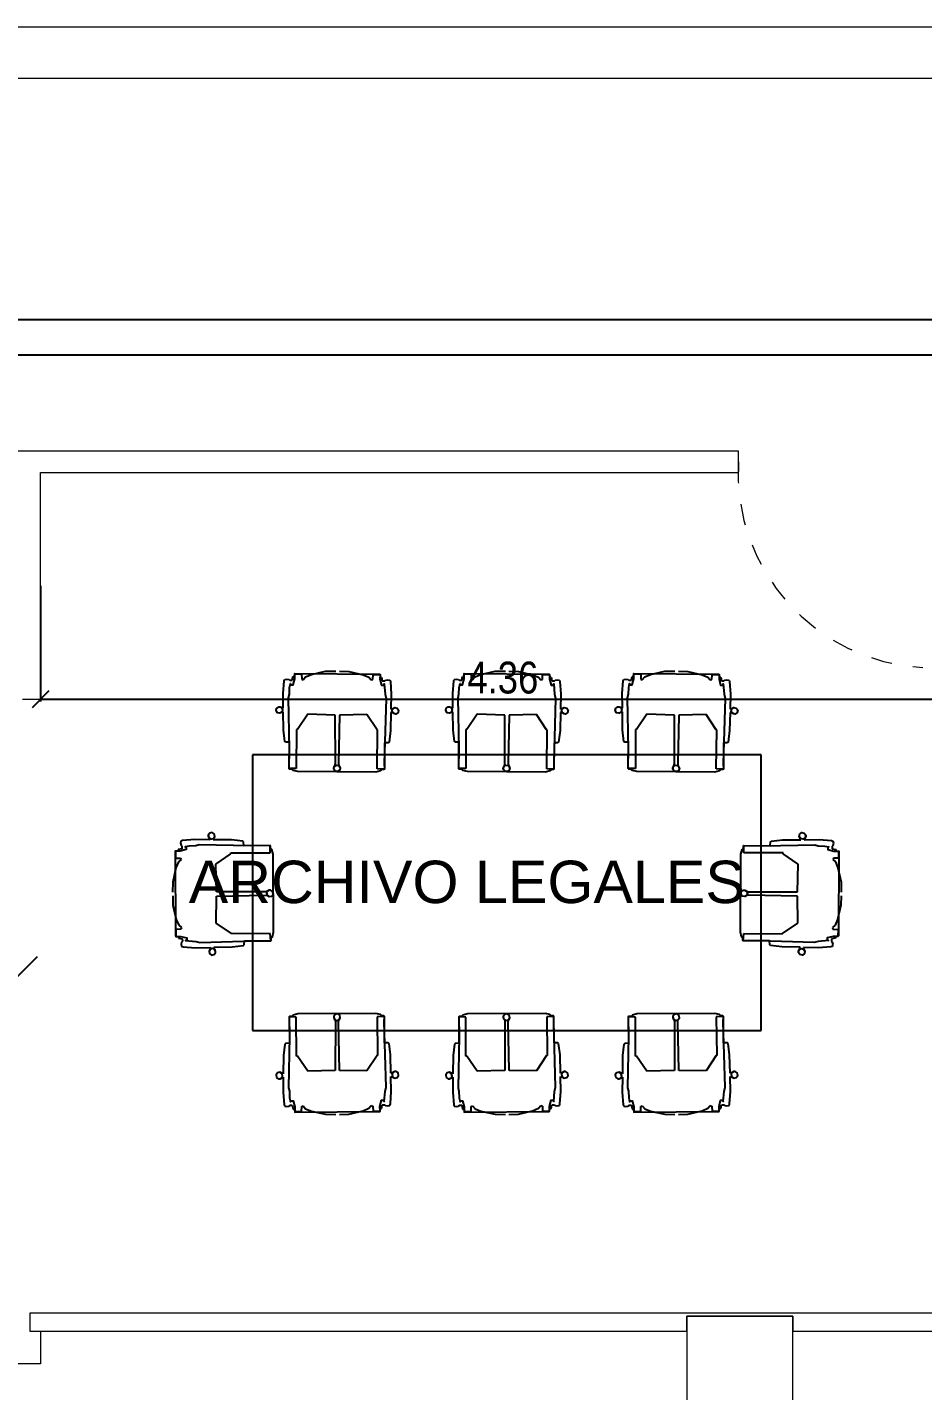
# Model space of a CAD drawing. Header units: millimetres. Extents: x 38 to 139, y 58 to 123.
# Drawn here: x 69.85 to 74.08, y 78.04 to 84.47 of the extents above; entities that cross this region are included whole.
import ezdxf

# ---------------------------------------------------------------- set-up
doc = ezdxf.new("R2010")
doc.units = ezdxf.units.MM
doc.linetypes.add('Dash 1_16_', pattern=[0.003174, 0.001587, -0.001587])
for name, color, linetype, lineweight in [('A-AREALIM', 7, 'Continuous', 9), ('A-DOORSYM', 7, 'Continuous', 9), ('A-WALL', 7, 'Continuous', 9), ('DIMENSION', 1, 'Continuous', 25), ('S-COLSPRM', 7, 'Continuous', 9)]:
    doc.layers.add(name, color=color, linetype=linetype, lineweight=lineweight)
doc.layers.add('estructura', color=7, linetype='Continuous')
doc.layers.add('Sectores', color=3, linetype='Continuous')
doc.styles.add('ARIALNARROW', font='ARIALN.TTF')
doc.styles.add('MtXpl_Arial_Unicode_', font='ARIALUNI.ttf')
doc.dimstyles.new('C', dxfattribs={"dimscale": 1.5, "dimtxt": 0.15, "dimasz": 0.08, "dimexe": 0.01, "dimexo": 0, "dimgap": 0.025, "dimtad": 1, "dimzin": 0, "dimdsep": 46, "dimtxsty": 'ARIALNARROW', "dimblk": 'OBLIQUE', "dimcen": 0, "dimclrd": 256, "dimclre": 256, "dimclrt": 256, "dimadec": 0, "dimazin": 0, "dimtfac": 1.666667, "dimtofl": 0, "dimtmove": 0, "dimatfit": 0, "dimldrblk": 'OBLIQUE', "dimfxl": 0.1, "dimtolj": 1, "dimtzin": 0, "dimarcsym": 0})

# ---------------------------------------------------------------- blocks, each defined once
blk = doc.blocks.new('_Oblique')
at = {"layer": 'estructura', "color": 0, "lineweight": -2}
blk.add_line((-0.5, -0.5), (0.5, 0.5), dxfattribs=at)
blk = doc.blocks.new('*D84')
at = {"layer": 'Defpoints', "color": 0}
for p in [(49.513287, 83.973709), (85.888382, 83.695606), (85.888382, 83.095606)]:
    blk.add_point(p, dxfattribs=at)
at = {"layer": 'DIMENSION', "lineweight": -2}
for p, q in [((49.513287, 83.973709), (49.513287, 83.085606)), ((85.888382, 83.695606), (85.888382, 83.085606)), ((49.513287, 83.095606), (85.888382, 83.095606))]:
    blk.add_line(p, q, dxfattribs=at)
at = {"layer": 'DIMENSION', "lineweight": -2, "xscale": 0.08, "yscale": 0.08, "zscale": 0.08, "rotation": 180}
blk.add_blockref('_Oblique', (49.513287, 83.095606), dxfattribs=at)
at = {"layer": 'DIMENSION', "lineweight": -2, "xscale": 0.08, "yscale": 0.08, "zscale": 0.08}
blk.add_blockref('_Oblique', (85.888382, 83.095606), dxfattribs=at)
at = {"layer": 'DIMENSION', "insert": (67.700834, 83.197182), "char_height": 0.15, "attachment_point": 5, "style": 'ARIALNARROW'}
blk.add_mtext('\\A1;36.38', dxfattribs=at)
blk = doc.blocks.new('*D97')
at = {"layer": 'Defpoints', "color": 0}
for p in [(85.888382, 82.92871), (85.888382, 82.62871), (67.398382, 82.47371)]:
    blk.add_point(p, dxfattribs=at)
at = {"layer": 'DIMENSION', "lineweight": -2}
for p, q in [((67.398382, 82.47371), (67.398382, 82.93871)), ((67.398382, 82.92871), (85.888382, 82.92871)), ((85.888382, 82.62871), (85.888382, 82.93871))]:
    blk.add_line(p, q, dxfattribs=at)
at = {"layer": 'DIMENSION', "lineweight": -2, "xscale": 0.08, "yscale": 0.08, "zscale": 0.08, "rotation": 180}
blk.add_blockref('_Oblique', (67.398382, 82.92871), dxfattribs=at)
at = {"layer": 'DIMENSION', "lineweight": -2, "xscale": 0.08, "yscale": 0.08, "zscale": 0.08}
blk.add_blockref('_Oblique', (85.888382, 82.92871), dxfattribs=at)
at = {"layer": 'DIMENSION', "insert": (76.643382, 83.030286), "char_height": 0.15, "attachment_point": 5, "style": 'ARIALNARROW'}
blk.add_mtext('\\A1;18.49', dxfattribs=at)
blk = doc.blocks.new('*D98')
at = {"layer": 'Defpoints', "color": 0}
for p in [(69.913382, 81.838709), (74.275882, 81.303787), (74.275882, 81.303787)]:
    blk.add_point(p, dxfattribs=at)
at = {"layer": 'DIMENSION', "lineweight": -2}
for p, q in [((69.913382, 81.838709), (69.913382, 81.293787)), ((69.913382, 81.303787), (74.275882, 81.303787)), ((74.275882, 81.303787), (74.275882, 81.293787))]:
    blk.add_line(p, q, dxfattribs=at)
at = {"layer": 'DIMENSION', "lineweight": -2, "xscale": 0.08, "yscale": 0.08, "zscale": 0.08, "rotation": 180}
blk.add_blockref('_Oblique', (69.913382, 81.303787), dxfattribs=at)
at = {"layer": 'DIMENSION', "lineweight": -2, "xscale": 0.08, "yscale": 0.08, "zscale": 0.08}
blk.add_blockref('_Oblique', (74.275882, 81.303787), dxfattribs=at)
at = {"layer": 'DIMENSION', "insert": (72.094632, 81.405364), "char_height": 0.15, "attachment_point": 5, "style": 'ARIALNARROW'}
blk.add_mtext('\\A1;4.36', dxfattribs=at)

msp = doc.modelspace()

# ---------------------------------------------------------------- linework, layer by layer
at = {"color": 252, "linetype": 'Continuous'}
for p, q in [((71.111719, 81.411416), (71.112621, 81.423573)), ((71.112621, 81.423573), (71.145374, 81.423556)), ((71.145374, 81.423556), (71.146041, 81.399336)), ((71.163979, 81.409505), (71.191257, 81.421021)), ((71.191257, 81.421021), (71.258551, 81.435891)), ((71.258551, 81.435891), (71.306902, 81.436768)), ((71.323327, 81.436574), (71.36795, 81.435199)), ((71.36795, 81.435199), (71.435069, 81.419478)), ((71.481485, 81.39746), (71.482466, 81.421422)), ((71.482466, 81.421422), (71.515216, 81.421024)), ((71.515216, 81.421024), (71.515964, 81.408856)), ((71.911719, 81.411416), (71.912621, 81.423573)), ((71.912621, 81.423573), (71.945374, 81.423556)), ((71.945374, 81.423556), (71.946041, 81.399336)), ((71.963979, 81.409505), (71.991257, 81.421021)), ((71.991257, 81.421021), (72.058551, 81.435891)), ((72.058551, 81.435891), (72.106902, 81.436768)), ((72.123327, 81.436574), (72.16795, 81.435199)), ((72.16795, 81.435199), (72.235069, 81.419478)), ((72.281485, 81.39746), (72.282466, 81.421422)), ((72.282466, 81.421422), (72.315216, 81.421024)), ((72.315216, 81.421024), (72.315964, 81.408856)), ((72.711719, 81.411416), (72.712621, 81.423573)), ((72.712621, 81.423573), (72.745374, 81.423556)), ((72.745374, 81.423556), (72.746041, 81.399336)), ((72.763979, 81.409505), (72.791257, 81.421021)), ((72.791257, 81.421021), (72.858551, 81.435891)), ((72.858551, 81.435891), (72.906902, 81.436768)), ((72.923327, 81.436574), (72.96795, 81.435199)), ((72.96795, 81.435199), (73.035069, 81.419478)), ((73.081485, 81.39746), (73.082466, 81.421422)), ((73.082466, 81.421422), (73.115216, 81.421024)), ((73.115216, 81.421024), (73.115964, 81.408856)), ((71.058464, 81.331789), (71.063127, 81.390656)), ((71.063127, 81.390656), (71.06557, 81.397437)), ((71.06557, 81.397437), (71.075242, 81.399318)), ((71.075242, 81.399318), (71.085853, 81.397185)), ((71.085853, 81.397185), (71.089417, 81.393396)), ((71.089417, 81.393396), (71.101426, 81.393553)), ((71.101426, 81.393553), (71.104969, 81.411419)), ((71.104969, 81.411419), (71.111719, 81.411416)), ((71.146041, 81.399336), (71.152202, 81.396371)), ((71.152202, 81.396371), (71.163979, 81.409505)), ((71.435069, 81.419478), (71.462199, 81.407617)), ((71.462199, 81.407617), (71.473219, 81.395009)), ((71.473219, 81.395009), (71.481485, 81.39746)), ((71.515964, 81.408856), (71.522714, 81.408774)), ((71.522714, 81.408774), (71.526001, 81.391131)), ((71.526001, 81.391131), (71.538111, 81.390643)), ((71.538111, 81.390643), (71.541649, 81.394299)), ((71.541649, 81.394299), (71.552286, 81.396298)), ((71.552286, 81.396298), (71.561934, 81.394294)), ((71.561934, 81.394294), (71.564291, 81.387483)), ((71.564291, 81.387483), (71.568207, 81.328569)), ((71.858464, 81.331789), (71.863127, 81.390656)), ((71.863127, 81.390656), (71.86557, 81.397437)), ((71.86557, 81.397437), (71.875242, 81.399318)), ((71.875242, 81.399318), (71.885853, 81.397185)), ((71.885853, 81.397185), (71.889417, 81.393396)), ((71.889417, 81.393396), (71.901426, 81.393553)), ((71.901426, 81.393553), (71.904969, 81.411419)), ((71.904969, 81.411419), (71.911719, 81.411416)), ((71.946041, 81.399336), (71.952202, 81.396371)), ((71.952202, 81.396371), (71.963979, 81.409505)), ((72.235069, 81.419478), (72.262199, 81.407617)), ((72.262199, 81.407617), (72.273219, 81.395009)), ((72.273219, 81.395009), (72.281485, 81.39746)), ((72.315964, 81.408856), (72.322714, 81.408774)), ((72.322714, 81.408774), (72.326001, 81.391131)), ((72.326001, 81.391131), (72.338111, 81.390643)), ((72.338111, 81.390643), (72.341649, 81.394299)), ((72.341649, 81.394299), (72.352286, 81.396298)), ((72.352286, 81.396298), (72.361934, 81.394294)), ((72.361934, 81.394294), (72.364291, 81.387483)), ((72.364291, 81.387483), (72.368207, 81.328569)), ((72.658464, 81.331789), (72.663127, 81.390656)), ((72.663127, 81.390656), (72.66557, 81.397437)), ((72.66557, 81.397437), (72.675242, 81.399318)), ((72.675242, 81.399318), (72.685853, 81.397185)), ((72.685853, 81.397185), (72.689417, 81.393396)), ((72.689417, 81.393396), (72.701426, 81.393553)), ((72.701426, 81.393553), (72.704969, 81.411419)), ((72.704969, 81.411419), (72.711719, 81.411416)), ((72.746041, 81.399336), (72.752202, 81.396371)), ((72.752202, 81.396371), (72.763979, 81.409505)), ((73.035069, 81.419478), (73.062199, 81.407617)), ((73.062199, 81.407617), (73.073219, 81.395009)), ((73.073219, 81.395009), (73.081485, 81.39746)), ((73.115964, 81.408856), (73.122714, 81.408774)), ((73.122714, 81.408774), (73.126001, 81.391131)), ((73.126001, 81.391131), (73.138111, 81.390643)), ((73.138111, 81.390643), (73.141649, 81.394299)), ((73.141649, 81.394299), (73.152286, 81.396298)), ((73.152286, 81.396298), (73.161934, 81.394294)), ((73.161934, 81.394294), (73.164291, 81.387483)), ((73.164291, 81.387483), (73.168207, 81.328569)), ((71.058975, 81.261467), (71.058464, 81.331789)), ((71.568207, 81.328569), (71.566795, 81.257598)), ((71.858975, 81.261467), (71.858464, 81.331789)), ((72.368207, 81.328569), (72.366795, 81.257598)), ((72.658975, 81.261467), (72.658464, 81.331789)), ((73.168207, 81.328569), (73.166795, 81.257598)), ((71.024996, 81.250352), (71.027403, 81.262064)), ((71.031575, 81.240369), (71.024996, 81.250352)), ((71.027403, 81.262064), (71.037386, 81.268644)), ((71.027403, 81.262064), (71.027403, 81.262064)), ((71.043287, 81.237962), (71.031575, 81.240369)), ((71.037386, 81.268644), (71.043481, 81.268605)), ((71.05906, 81.244978), (71.043287, 81.237962)), ((71.043481, 81.268605), (71.058975, 81.261467)), ((71.060021, 81.15921), (71.05906, 81.244978)), ((71.174277, 81.233302), (71.125259, 81.161724)), ((71.304265, 81.229719), (71.174277, 81.233302)), ((71.304651, 80.998724), (71.304265, 81.229719)), ((71.324494, 81.229615), (71.319982, 80.998627)), ((71.453345, 81.231536), (71.324494, 81.229615)), ((71.501453, 81.159342), (71.453345, 81.231536)), ((71.566521, 81.242289), (71.564461, 81.155897)), ((71.576122, 81.239584), (71.566521, 81.242289)), ((71.566795, 81.257598), (71.576285, 81.260269)), ((71.584383, 81.234537), (71.576122, 81.239584)), ((71.576285, 81.260269), (71.584577, 81.265179)), ((71.590479, 81.234498), (71.584383, 81.234537)), ((71.584577, 81.265179), (71.596289, 81.262772)), ((71.600462, 81.241077), (71.590479, 81.234498)), ((71.596289, 81.262772), (71.602869, 81.252789)), ((71.602869, 81.252789), (71.600462, 81.241077)), ((71.824996, 81.250352), (71.827403, 81.262064)), ((71.831575, 81.240369), (71.824996, 81.250352)), ((71.827403, 81.262064), (71.837386, 81.268644)), ((71.827403, 81.262064), (71.827403, 81.262064)), ((71.843287, 81.237962), (71.831575, 81.240369)), ((71.837386, 81.268644), (71.843481, 81.268605)), ((71.85906, 81.244978), (71.843287, 81.237962)), ((71.843481, 81.268605), (71.858975, 81.261467)), ((71.860021, 81.15921), (71.85906, 81.244978)), ((71.974277, 81.233302), (71.925259, 81.161724)), ((72.104265, 81.229719), (71.974277, 81.233302)), ((72.104651, 80.998724), (72.104265, 81.229719)), ((72.124494, 81.229615), (72.119982, 80.998627)), ((72.253345, 81.231536), (72.124494, 81.229615)), ((72.301453, 81.159342), (72.253345, 81.231536)), ((72.366521, 81.242289), (72.364461, 81.155897)), ((72.376122, 81.239584), (72.366521, 81.242289)), ((72.366795, 81.257598), (72.376285, 81.260269)), ((72.384383, 81.234537), (72.376122, 81.239584)), ((72.376285, 81.260269), (72.384577, 81.265179)), ((72.390479, 81.234498), (72.384383, 81.234537)), ((72.384577, 81.265179), (72.396289, 81.262772)), ((72.400462, 81.241077), (72.390479, 81.234498)), ((72.396289, 81.262772), (72.402869, 81.252789)), ((72.402869, 81.252789), (72.400462, 81.241077)), ((72.624996, 81.250352), (72.627403, 81.262064)), ((72.631575, 81.240369), (72.624996, 81.250352)), ((72.627403, 81.262064), (72.637386, 81.268644)), ((72.627403, 81.262064), (72.627403, 81.262064)), ((72.643287, 81.237962), (72.631575, 81.240369)), ((72.637386, 81.268644), (72.643481, 81.268605)), ((72.65906, 81.244978), (72.643287, 81.237962)), ((72.643481, 81.268605), (72.658975, 81.261467)), ((72.660021, 81.15921), (72.65906, 81.244978)), ((72.774277, 81.233302), (72.725259, 81.161724)), ((72.904265, 81.229719), (72.774277, 81.233302)), ((72.904651, 80.998724), (72.904265, 81.229719)), ((72.924494, 81.229615), (72.919982, 80.998627)), ((73.053345, 81.231536), (72.924494, 81.229615)), ((73.101453, 81.159342), (73.053345, 81.231536)), ((73.166521, 81.242289), (73.164461, 81.155897)), ((73.176122, 81.239584), (73.166521, 81.242289)), ((73.166795, 81.257598), (73.176285, 81.260269)), ((73.184383, 81.234537), (73.176122, 81.239584)), ((73.176285, 81.260269), (73.184577, 81.265179)), ((73.190479, 81.234498), (73.184383, 81.234537)), ((73.184577, 81.265179), (73.196289, 81.262772)), ((73.200462, 81.241077), (73.190479, 81.234498)), ((73.196289, 81.262772), (73.202869, 81.252789)), ((73.202869, 81.252789), (73.200462, 81.241077)), ((71.065913, 81.105057), (71.060021, 81.15921)), ((71.069604, 81.101891), (71.065913, 81.105057)), ((71.08759, 81.101047), (71.069604, 81.101891)), ((71.086563, 80.976976), (71.08759, 81.101047)), ((71.120913, 81.161752), (71.120325, 80.977337)), ((71.125259, 81.161724), (71.120913, 81.161752)), ((71.50361, 81.159329), (71.501453, 81.159342)), ((71.501867, 80.976233), (71.50361, 81.159329)), ((71.536161, 81.098207), (71.535618, 80.974133)), ((71.554158, 81.098823), (71.536161, 81.098207)), ((71.557888, 81.101942), (71.554158, 81.098823)), ((71.564461, 81.155897), (71.557888, 81.101942)), ((71.865913, 81.105057), (71.860021, 81.15921)), ((71.869604, 81.101891), (71.865913, 81.105057)), ((71.88759, 81.101047), (71.869604, 81.101891)), ((71.886563, 80.976976), (71.88759, 81.101047)), ((71.920913, 81.161752), (71.920325, 80.977337)), ((71.925259, 81.161724), (71.920913, 81.161752)), ((72.30361, 81.159329), (72.301453, 81.159342)), ((72.301867, 80.976233), (72.30361, 81.159329)), ((72.336161, 81.098207), (72.335618, 80.974133)), ((72.354158, 81.098823), (72.336161, 81.098207)), ((72.357888, 81.101942), (72.354158, 81.098823)), ((72.364461, 81.155897), (72.357888, 81.101942)), ((72.665913, 81.105057), (72.660021, 81.15921)), ((72.669604, 81.101891), (72.665913, 81.105057)), ((72.68759, 81.101047), (72.669604, 81.101891)), ((72.686563, 80.976976), (72.68759, 81.101047)), ((72.720913, 81.161752), (72.720325, 80.977337)), ((72.725259, 81.161724), (72.720913, 81.161752)), ((73.10361, 81.159329), (73.101453, 81.159342)), ((73.101867, 80.976233), (73.10361, 81.159329)), ((73.136161, 81.098207), (73.135618, 80.974133)), ((73.154158, 81.098823), (73.136161, 81.098207)), ((73.157888, 81.101942), (73.154158, 81.098823)), ((73.164461, 81.155897), (73.157888, 81.101942)), ((71.120325, 80.977337), (71.086563, 80.976976)), ((71.296859, 80.975024), (71.296898, 80.98112)), ((71.303439, 80.965041), (71.296859, 80.975024)), ((71.296898, 80.98112), (71.301922, 80.989358)), ((71.301922, 80.989358), (71.304651, 80.998724)), ((71.319982, 80.998627), (71.322631, 80.989218)), ((71.322631, 80.989218), (71.327541, 80.980926)), ((71.327541, 80.980926), (71.325134, 80.969214)), ((71.535618, 80.974133), (71.501867, 80.976233)), ((71.920325, 80.977337), (71.886563, 80.976976)), ((72.096859, 80.975024), (72.096898, 80.98112)), ((72.103439, 80.965041), (72.096859, 80.975024)), ((72.096898, 80.98112), (72.101922, 80.989358)), ((72.101922, 80.989358), (72.104651, 80.998724)), ((72.119982, 80.998627), (72.122631, 80.989218)), ((72.122631, 80.989218), (72.127541, 80.980926)), ((72.127541, 80.980926), (72.125134, 80.969214)), ((72.335618, 80.974133), (72.301867, 80.976233)), ((72.720325, 80.977337), (72.686563, 80.976976)), ((72.896859, 80.975024), (72.896898, 80.98112)), ((72.903439, 80.965041), (72.896859, 80.975024)), ((72.896898, 80.98112), (72.901922, 80.989358)), ((72.901922, 80.989358), (72.904651, 80.998724)), ((72.919982, 80.998627), (72.922631, 80.989218)), ((72.922631, 80.989218), (72.927541, 80.980926)), ((72.927541, 80.980926), (72.925134, 80.969214)), ((73.135618, 80.974133), (73.101867, 80.976233)), ((71.315151, 80.962634), (71.303439, 80.965041)), ((71.325134, 80.969214), (71.315151, 80.962634)), ((72.115151, 80.962634), (72.103439, 80.965041)), ((72.125134, 80.969214), (72.115151, 80.962634)), ((72.915151, 80.962634), (72.903439, 80.965041)), ((72.925134, 80.969214), (72.915151, 80.962634)), ((70.711524, 80.673102), (70.704945, 80.663118)), ((70.704945, 80.663118), (70.704983, 80.657023)), ((70.704983, 80.657023), (70.712121, 80.64153)), ((70.723236, 80.675508), (70.711524, 80.673102)), ((70.711524, 80.673102), (70.711524, 80.673102)), ((70.733219, 80.668929), (70.723236, 80.675508)), ((70.72861, 80.641444), (70.735626, 80.657217)), ((70.735626, 80.657217), (70.733219, 80.668929)), ((73.492983, 80.657217), (73.49539, 80.668929)), ((73.499999, 80.641444), (73.492983, 80.657217)), ((73.49539, 80.668929), (73.505373, 80.675508)), ((73.505373, 80.675508), (73.517085, 80.673102)), ((73.523626, 80.657023), (73.516488, 80.64153)), ((73.517085, 80.673102), (73.523665, 80.663118)), ((73.517085, 80.673102), (73.517085, 80.673102)), ((73.523665, 80.663118), (73.523626, 80.657023)), ((70.562173, 80.588785), (70.550016, 80.587883)), ((70.550016, 80.587883), (70.550032, 80.55513)), ((70.580036, 80.599079), (70.562169, 80.595535)), ((70.562169, 80.595535), (70.562173, 80.588785)), ((70.576151, 80.634934), (70.57427, 80.625263)), ((70.57427, 80.625263), (70.576404, 80.614652)), ((70.582932, 80.637377), (70.576151, 80.634934)), ((70.576404, 80.614652), (70.580193, 80.611088)), ((70.580193, 80.611088), (70.580036, 80.599079)), ((70.641799, 80.64204), (70.582932, 80.637377)), ((70.712121, 80.64153), (70.641799, 80.64204)), ((70.814378, 80.640483), (70.72861, 80.641444)), ((70.868531, 80.634591), (70.814378, 80.640483)), ((70.871698, 80.630901), (70.868531, 80.634591)), ((70.872542, 80.612914), (70.871698, 80.630901)), ((70.996612, 80.613941), (70.872542, 80.612914)), ((70.996251, 80.58018), (70.996612, 80.613941)), ((73.232358, 80.58018), (73.231997, 80.613941)), ((73.231997, 80.613941), (73.356068, 80.612914)), ((73.356068, 80.612914), (73.356912, 80.630901)), ((73.356912, 80.630901), (73.360078, 80.634591)), ((73.360078, 80.634591), (73.414232, 80.640483)), ((73.414232, 80.640483), (73.499999, 80.641444)), ((73.516488, 80.64153), (73.58681, 80.64204)), ((73.58681, 80.64204), (73.645677, 80.637377)), ((73.645677, 80.637377), (73.652458, 80.634934)), ((73.652206, 80.614652), (73.648417, 80.611088)), ((73.648417, 80.611088), (73.648574, 80.599079)), ((73.648574, 80.599079), (73.66644, 80.595535)), ((73.654339, 80.625263), (73.652206, 80.614652)), ((73.652458, 80.634934), (73.654339, 80.625263)), ((73.66644, 80.595535), (73.666437, 80.588785)), ((73.666437, 80.588785), (73.678594, 80.587883)), ((73.678594, 80.587883), (73.678577, 80.55513)), ((70.550032, 80.55513), (70.574252, 80.554464)), ((70.564083, 80.536525), (70.552567, 80.509247)), ((70.577217, 80.548302), (70.564083, 80.536525)), ((70.574252, 80.554464), (70.577217, 80.548302)), ((70.740286, 80.526227), (70.811864, 80.575245)), ((70.74387, 80.396239), (70.740286, 80.526227)), ((70.811837, 80.579591), (70.996251, 80.58018)), ((70.811864, 80.575245), (70.811837, 80.579591)), ((73.416773, 80.579591), (73.232358, 80.58018)), ((73.416745, 80.575245), (73.416773, 80.579591)), ((73.488324, 80.526227), (73.416745, 80.575245)), ((73.48474, 80.396239), (73.488324, 80.526227)), ((73.654357, 80.554464), (73.651392, 80.548302)), ((73.651392, 80.548302), (73.664526, 80.536525)), ((73.678577, 80.55513), (73.654357, 80.554464)), ((73.664526, 80.536525), (73.676043, 80.509247)), ((70.552567, 80.509247), (70.537697, 80.441954)), ((73.676043, 80.509247), (73.690912, 80.441954)), ((70.537697, 80.441954), (70.53682, 80.393602)), ((70.974864, 80.395853), (70.74387, 80.396239)), ((70.98423, 80.398583), (70.974864, 80.395853)), ((70.992469, 80.403606), (70.98423, 80.398583)), ((70.998564, 80.403645), (70.992469, 80.403606)), ((71.008547, 80.397065), (70.998564, 80.403645)), ((71.010954, 80.385354), (71.008547, 80.397065)), ((73.217656, 80.385354), (73.220062, 80.397065)), ((73.220062, 80.397065), (73.230046, 80.403645)), ((73.230046, 80.403645), (73.236141, 80.403606)), ((73.236141, 80.403606), (73.244379, 80.398583)), ((73.244379, 80.398583), (73.253745, 80.395853)), ((73.253745, 80.395853), (73.48474, 80.396239)), ((73.690912, 80.441954), (73.691789, 80.393602)), ((70.537014, 80.377178), (70.538389, 80.332554)), ((70.538389, 80.332554), (70.55411, 80.265436)), ((70.742053, 80.247159), (70.743973, 80.37601)), ((70.743973, 80.37601), (70.974961, 80.380522)), ((70.974961, 80.380522), (70.98437, 80.377873)), ((70.98437, 80.377873), (70.992663, 80.372964)), ((70.992663, 80.372964), (71.004374, 80.37537)), ((71.004374, 80.37537), (71.010954, 80.385354)), ((73.224235, 80.37537), (73.217656, 80.385354)), ((73.235947, 80.372964), (73.224235, 80.37537)), ((73.244239, 80.377873), (73.235947, 80.372964)), ((73.253648, 80.380522), (73.244239, 80.377873)), ((73.484637, 80.37601), (73.253648, 80.380522)), ((73.486557, 80.247159), (73.484637, 80.37601)), ((73.69022, 80.332554), (73.674499, 80.265436)), ((73.691595, 80.377178), (73.69022, 80.332554)), ((70.55411, 80.265436), (70.565971, 80.238305)), ((73.674499, 80.265436), (73.662638, 80.238305)), ((70.576128, 80.21902), (70.552166, 80.218038)), ((70.552166, 80.218038), (70.552564, 80.185288)), ((70.565971, 80.238305), (70.578579, 80.227285)), ((70.578579, 80.227285), (70.576128, 80.21902)), ((70.814246, 80.199051), (70.742053, 80.247159)), ((70.814259, 80.196894), (70.814246, 80.199051)), ((70.997355, 80.198637), (70.814259, 80.196894)), ((70.999455, 80.164887), (70.997355, 80.198637)), ((73.229154, 80.164887), (73.231254, 80.198637)), ((73.231254, 80.198637), (73.41435, 80.196894)), ((73.41435, 80.196894), (73.414364, 80.199051)), ((73.414364, 80.199051), (73.486557, 80.247159)), ((73.662638, 80.238305), (73.65003, 80.227285)), ((73.65003, 80.227285), (73.652481, 80.21902)), ((73.652481, 80.21902), (73.676443, 80.218038)), ((73.676443, 80.218038), (73.676045, 80.185288)), ((70.552564, 80.185288), (70.564732, 80.18454)), ((70.564732, 80.18454), (70.564814, 80.177791)), ((70.564814, 80.177791), (70.582458, 80.174503)), ((70.579289, 80.158855), (70.57729, 80.148218)), ((70.57729, 80.148218), (70.579294, 80.138571)), ((70.582945, 80.162393), (70.579289, 80.158855)), ((70.579294, 80.138571), (70.586105, 80.136214)), ((70.582458, 80.174503), (70.582945, 80.162393)), ((70.586105, 80.136214), (70.645019, 80.132297)), ((70.645019, 80.132297), (70.71599, 80.133709)), ((70.71599, 80.133709), (70.713319, 80.124219)), ((70.731299, 80.133983), (70.817691, 80.136044)), ((70.734005, 80.124383), (70.731299, 80.133983)), ((70.817691, 80.136044), (70.871647, 80.142616)), ((70.871647, 80.142616), (70.874765, 80.146346)), ((70.874765, 80.146346), (70.875382, 80.164343)), ((70.875382, 80.164343), (70.999455, 80.164887)), ((73.353228, 80.164343), (73.229154, 80.164887)), ((73.353844, 80.146346), (73.353228, 80.164343)), ((73.356963, 80.142616), (73.353844, 80.146346)), ((73.410918, 80.136044), (73.356963, 80.142616)), ((73.497311, 80.133983), (73.410918, 80.136044)), ((73.494605, 80.124383), (73.497311, 80.133983)), ((73.58359, 80.132297), (73.512619, 80.133709)), ((73.512619, 80.133709), (73.515291, 80.124219)), ((73.642504, 80.136214), (73.58359, 80.132297)), ((73.649315, 80.138571), (73.642504, 80.136214)), ((73.646152, 80.174503), (73.645664, 80.162393)), ((73.645664, 80.162393), (73.64932, 80.158855)), ((73.663795, 80.177791), (73.646152, 80.174503)), ((73.651319, 80.148218), (73.649315, 80.138571)), ((73.64932, 80.158855), (73.651319, 80.148218)), ((73.663877, 80.18454), (73.663795, 80.177791)), ((73.676045, 80.185288), (73.663877, 80.18454)), ((70.713319, 80.124219), (70.708409, 80.115927)), ((70.708409, 80.115927), (70.710816, 80.104215)), ((70.710816, 80.104215), (70.720799, 80.097636)), ((70.720799, 80.097636), (70.732511, 80.100042)), ((70.732511, 80.100042), (70.73909, 80.110026)), ((70.739052, 80.116121), (70.734005, 80.124383)), ((70.73909, 80.110026), (70.739052, 80.116121)), ((73.489519, 80.110026), (73.489558, 80.116121)), ((73.496099, 80.100042), (73.489519, 80.110026)), ((73.489558, 80.116121), (73.494605, 80.124383)), ((73.50781, 80.097636), (73.496099, 80.100042)), ((73.517794, 80.104215), (73.50781, 80.097636)), ((73.515291, 80.124219), (73.5202, 80.115927)), ((73.5202, 80.115927), (73.517794, 80.104215)), ((71.303439, 79.817378), (71.296859, 79.807394)), ((71.315151, 79.819785), (71.303439, 79.817378)), ((71.325134, 79.813205), (71.315151, 79.819785)), ((71.327541, 79.801493), (71.325134, 79.813205)), ((72.103439, 79.817378), (72.096859, 79.807394)), ((72.115151, 79.819785), (72.103439, 79.817378)), ((72.125134, 79.813205), (72.115151, 79.819785)), ((72.127541, 79.801493), (72.125134, 79.813205)), ((72.903439, 79.817378), (72.896859, 79.807394)), ((72.915151, 79.819785), (72.903439, 79.817378)), ((72.925134, 79.813205), (72.915151, 79.819785)), ((72.927541, 79.801493), (72.925134, 79.813205)), ((71.120325, 79.805082), (71.086563, 79.805443)), ((71.086563, 79.805443), (71.08759, 79.681372)), ((71.120913, 79.620667), (71.120325, 79.805082)), ((71.296859, 79.807394), (71.296898, 79.801299)), ((71.296898, 79.801299), (71.301922, 79.793061)), ((71.301922, 79.793061), (71.304651, 79.783695)), ((71.304651, 79.783695), (71.304265, 79.5527)), ((71.319982, 79.783792), (71.322631, 79.793201)), ((71.324494, 79.552804), (71.319982, 79.783792)), ((71.322631, 79.793201), (71.327541, 79.801493)), ((71.535618, 79.808286), (71.501867, 79.806186)), ((71.501867, 79.806186), (71.50361, 79.62309)), ((71.536161, 79.684212), (71.535618, 79.808286)), ((71.920325, 79.805082), (71.886563, 79.805443)), ((71.886563, 79.805443), (71.88759, 79.681372)), ((71.920913, 79.620667), (71.920325, 79.805082)), ((72.096859, 79.807394), (72.096898, 79.801299)), ((72.096898, 79.801299), (72.101922, 79.793061)), ((72.101922, 79.793061), (72.104651, 79.783695)), ((72.104651, 79.783695), (72.104265, 79.5527)), ((72.119982, 79.783792), (72.122631, 79.793201)), ((72.124494, 79.552804), (72.119982, 79.783792)), ((72.122631, 79.793201), (72.127541, 79.801493)), ((72.335618, 79.808286), (72.301867, 79.806186)), ((72.301867, 79.806186), (72.30361, 79.62309)), ((72.336161, 79.684212), (72.335618, 79.808286)), ((72.720325, 79.805082), (72.686563, 79.805443)), ((72.686563, 79.805443), (72.68759, 79.681372)), ((72.720913, 79.620667), (72.720325, 79.805082)), ((72.896859, 79.807394), (72.896898, 79.801299)), ((72.896898, 79.801299), (72.901922, 79.793061)), ((72.901922, 79.793061), (72.904651, 79.783695)), ((72.904651, 79.783695), (72.904265, 79.5527)), ((72.919982, 79.783792), (72.922631, 79.793201)), ((72.924494, 79.552804), (72.919982, 79.783792)), ((72.922631, 79.793201), (72.927541, 79.801493)), ((73.135618, 79.808286), (73.101867, 79.806186)), ((73.101867, 79.806186), (73.10361, 79.62309)), ((73.136161, 79.684212), (73.135618, 79.808286)), ((71.554158, 79.683596), (71.536161, 79.684212)), ((71.557888, 79.680477), (71.554158, 79.683596)), ((72.354158, 79.683596), (72.336161, 79.684212)), ((72.357888, 79.680477), (72.354158, 79.683596)), ((73.154158, 79.683596), (73.136161, 79.684212)), ((73.157888, 79.680477), (73.154158, 79.683596)), ((71.060021, 79.623208), (71.05906, 79.537441)), ((71.065913, 79.677362), (71.060021, 79.623208)), ((71.069604, 79.680528), (71.065913, 79.677362)), ((71.08759, 79.681372), (71.069604, 79.680528)), ((71.125259, 79.620695), (71.120913, 79.620667)), ((71.174277, 79.549116), (71.125259, 79.620695)), ((71.501453, 79.623077), (71.453345, 79.550883)), ((71.50361, 79.62309), (71.501453, 79.623077)), ((71.564461, 79.626522), (71.557888, 79.680477)), ((71.566521, 79.54013), (71.564461, 79.626522)), ((71.860021, 79.623208), (71.85906, 79.537441)), ((71.865913, 79.677362), (71.860021, 79.623208)), ((71.869604, 79.680528), (71.865913, 79.677362)), ((71.88759, 79.681372), (71.869604, 79.680528)), ((71.925259, 79.620695), (71.920913, 79.620667)), ((71.974277, 79.549116), (71.925259, 79.620695)), ((72.301453, 79.623077), (72.253345, 79.550883)), ((72.30361, 79.62309), (72.301453, 79.623077)), ((72.364461, 79.626522), (72.357888, 79.680477)), ((72.366521, 79.54013), (72.364461, 79.626522)), ((72.660021, 79.623208), (72.65906, 79.537441)), ((72.665913, 79.677362), (72.660021, 79.623208)), ((72.669604, 79.680528), (72.665913, 79.677362)), ((72.68759, 79.681372), (72.669604, 79.680528)), ((72.725259, 79.620695), (72.720913, 79.620667)), ((72.774277, 79.549116), (72.725259, 79.620695)), ((73.101453, 79.623077), (73.053345, 79.550883)), ((73.10361, 79.62309), (73.101453, 79.623077)), ((73.164461, 79.626522), (73.157888, 79.680477)), ((73.166521, 79.54013), (73.164461, 79.626522)), ((71.031575, 79.54205), (71.024996, 79.532067)), ((71.024996, 79.532067), (71.027403, 79.520355)), ((71.027403, 79.520355), (71.037386, 79.513775)), ((71.027403, 79.520355), (71.027403, 79.520355)), ((71.043287, 79.544457), (71.031575, 79.54205)), ((71.037386, 79.513775), (71.043481, 79.513814)), ((71.05906, 79.537441), (71.043287, 79.544457)), ((71.043481, 79.513814), (71.058975, 79.520952)), ((71.058975, 79.520952), (71.058464, 79.45063)), ((71.304265, 79.5527), (71.174277, 79.549116)), ((71.453345, 79.550883), (71.324494, 79.552804)), ((71.576122, 79.542835), (71.566521, 79.54013)), ((71.568207, 79.45385), (71.566795, 79.524821)), ((71.566795, 79.524821), (71.576285, 79.522149)), ((71.584383, 79.547882), (71.576122, 79.542835)), ((71.576285, 79.522149), (71.584577, 79.51724)), ((71.590479, 79.547921), (71.584383, 79.547882)), ((71.584577, 79.51724), (71.596289, 79.519646)), ((71.600462, 79.541341), (71.590479, 79.547921)), ((71.596289, 79.519646), (71.602869, 79.52963)), ((71.602869, 79.52963), (71.600462, 79.541341)), ((71.831575, 79.54205), (71.824996, 79.532067)), ((71.824996, 79.532067), (71.827403, 79.520355)), ((71.827403, 79.520355), (71.837386, 79.513775)), ((71.827403, 79.520355), (71.827403, 79.520355)), ((71.843287, 79.544457), (71.831575, 79.54205)), ((71.837386, 79.513775), (71.843481, 79.513814)), ((71.85906, 79.537441), (71.843287, 79.544457)), ((71.843481, 79.513814), (71.858975, 79.520952)), ((71.858975, 79.520952), (71.858464, 79.45063)), ((72.104265, 79.5527), (71.974277, 79.549116)), ((72.253345, 79.550883), (72.124494, 79.552804)), ((72.376122, 79.542835), (72.366521, 79.54013)), ((72.368207, 79.45385), (72.366795, 79.524821)), ((72.366795, 79.524821), (72.376285, 79.522149)), ((72.384383, 79.547882), (72.376122, 79.542835)), ((72.376285, 79.522149), (72.384577, 79.51724)), ((72.390479, 79.547921), (72.384383, 79.547882)), ((72.384577, 79.51724), (72.396289, 79.519646)), ((72.400462, 79.541341), (72.390479, 79.547921)), ((72.396289, 79.519646), (72.402869, 79.52963)), ((72.402869, 79.52963), (72.400462, 79.541341)), ((72.631575, 79.54205), (72.624996, 79.532067)), ((72.624996, 79.532067), (72.627403, 79.520355)), ((72.627403, 79.520355), (72.637386, 79.513775)), ((72.627403, 79.520355), (72.627403, 79.520355)), ((72.643287, 79.544457), (72.631575, 79.54205)), ((72.637386, 79.513775), (72.643481, 79.513814)), ((72.65906, 79.537441), (72.643287, 79.544457)), ((72.643481, 79.513814), (72.658975, 79.520952)), ((72.658975, 79.520952), (72.658464, 79.45063)), ((72.904265, 79.5527), (72.774277, 79.549116)), ((73.053345, 79.550883), (72.924494, 79.552804)), ((73.176122, 79.542835), (73.166521, 79.54013)), ((73.168207, 79.45385), (73.166795, 79.524821)), ((73.166795, 79.524821), (73.176285, 79.522149)), ((73.184383, 79.547882), (73.176122, 79.542835)), ((73.176285, 79.522149), (73.184577, 79.51724)), ((73.190479, 79.547921), (73.184383, 79.547882)), ((73.184577, 79.51724), (73.196289, 79.519646)), ((73.200462, 79.541341), (73.190479, 79.547921)), ((73.196289, 79.519646), (73.202869, 79.52963)), ((73.202869, 79.52963), (73.200462, 79.541341)), ((71.058464, 79.45063), (71.063127, 79.391763)), ((71.564291, 79.394936), (71.568207, 79.45385)), ((71.858464, 79.45063), (71.863127, 79.391763)), ((72.364291, 79.394936), (72.368207, 79.45385)), ((72.658464, 79.45063), (72.663127, 79.391763)), ((73.164291, 79.394936), (73.168207, 79.45385)), ((71.063127, 79.391763), (71.06557, 79.384982)), ((71.06557, 79.384982), (71.075242, 79.383101)), ((71.075242, 79.383101), (71.085853, 79.385234)), ((71.085853, 79.385234), (71.089417, 79.389023)), ((71.089417, 79.389023), (71.101426, 79.388866)), ((71.101426, 79.388866), (71.104969, 79.371)), ((71.104969, 79.371), (71.111719, 79.371003)), ((71.111719, 79.371003), (71.112621, 79.358846)), ((71.145374, 79.358863), (71.146041, 79.383083)), ((71.146041, 79.383083), (71.152202, 79.386048)), ((71.152202, 79.386048), (71.163979, 79.372914)), ((71.163979, 79.372914), (71.191257, 79.361397)), ((71.36795, 79.34722), (71.435069, 79.362941)), ((71.435069, 79.362941), (71.462199, 79.374802)), ((71.462199, 79.374802), (71.473219, 79.38741)), ((71.473219, 79.38741), (71.481485, 79.384959)), ((71.481485, 79.384959), (71.482466, 79.360997)), ((71.515216, 79.361395), (71.515964, 79.373563)), ((71.515964, 79.373563), (71.522714, 79.373645)), ((71.522714, 79.373645), (71.526001, 79.391288)), ((71.526001, 79.391288), (71.538111, 79.391776)), ((71.538111, 79.391776), (71.541649, 79.38812)), ((71.541649, 79.38812), (71.552286, 79.386121)), ((71.552286, 79.386121), (71.561934, 79.388125)), ((71.561934, 79.388125), (71.564291, 79.394936)), ((71.863127, 79.391763), (71.86557, 79.384982)), ((71.86557, 79.384982), (71.875242, 79.383101)), ((71.875242, 79.383101), (71.885853, 79.385234)), ((71.885853, 79.385234), (71.889417, 79.389023)), ((71.889417, 79.389023), (71.901426, 79.388866)), ((71.901426, 79.388866), (71.904969, 79.371)), ((71.904969, 79.371), (71.911719, 79.371003)), ((71.911719, 79.371003), (71.912621, 79.358846)), ((71.945374, 79.358863), (71.946041, 79.383083)), ((71.946041, 79.383083), (71.952202, 79.386048)), ((71.952202, 79.386048), (71.963979, 79.372914)), ((71.963979, 79.372914), (71.991257, 79.361397)), ((72.16795, 79.34722), (72.235069, 79.362941)), ((72.235069, 79.362941), (72.262199, 79.374802)), ((72.262199, 79.374802), (72.273219, 79.38741)), ((72.273219, 79.38741), (72.281485, 79.384959)), ((72.281485, 79.384959), (72.282466, 79.360997)), ((72.315216, 79.361395), (72.315964, 79.373563)), ((72.315964, 79.373563), (72.322714, 79.373645)), ((72.322714, 79.373645), (72.326001, 79.391288)), ((72.326001, 79.391288), (72.338111, 79.391776)), ((72.338111, 79.391776), (72.341649, 79.38812)), ((72.341649, 79.38812), (72.352286, 79.386121)), ((72.352286, 79.386121), (72.361934, 79.388125)), ((72.361934, 79.388125), (72.364291, 79.394936)), ((72.663127, 79.391763), (72.66557, 79.384982)), ((72.66557, 79.384982), (72.675242, 79.383101)), ((72.675242, 79.383101), (72.685853, 79.385234)), ((72.685853, 79.385234), (72.689417, 79.389023)), ((72.689417, 79.389023), (72.701426, 79.388866)), ((72.701426, 79.388866), (72.704969, 79.371)), ((72.704969, 79.371), (72.711719, 79.371003)), ((72.711719, 79.371003), (72.712621, 79.358846)), ((72.745374, 79.358863), (72.746041, 79.383083)), ((72.746041, 79.383083), (72.752202, 79.386048)), ((72.752202, 79.386048), (72.763979, 79.372914)), ((72.763979, 79.372914), (72.791257, 79.361397)), ((72.96795, 79.34722), (73.035069, 79.362941)), ((73.035069, 79.362941), (73.062199, 79.374802)), ((73.062199, 79.374802), (73.073219, 79.38741)), ((73.073219, 79.38741), (73.081485, 79.384959)), ((73.081485, 79.384959), (73.082466, 79.360997)), ((73.115216, 79.361395), (73.115964, 79.373563)), ((73.115964, 79.373563), (73.122714, 79.373645)), ((73.122714, 79.373645), (73.126001, 79.391288)), ((73.126001, 79.391288), (73.138111, 79.391776)), ((73.138111, 79.391776), (73.141649, 79.38812)), ((73.141649, 79.38812), (73.152286, 79.386121)), ((73.152286, 79.386121), (73.161934, 79.388125)), ((73.161934, 79.388125), (73.164291, 79.394936)), ((71.112621, 79.358846), (71.145374, 79.358863)), ((71.191257, 79.361397), (71.258551, 79.346528)), ((71.258551, 79.346528), (71.306902, 79.345651)), ((71.323327, 79.345845), (71.36795, 79.34722)), ((71.482466, 79.360997), (71.515216, 79.361395)), ((71.912621, 79.358846), (71.945374, 79.358863)), ((71.991257, 79.361397), (72.058551, 79.346528)), ((72.058551, 79.346528), (72.106902, 79.345651)), ((72.123327, 79.345845), (72.16795, 79.34722)), ((72.282466, 79.360997), (72.315216, 79.361395)), ((72.712621, 79.358846), (72.745374, 79.358863)), ((72.791257, 79.361397), (72.858551, 79.346528)), ((72.858551, 79.346528), (72.906902, 79.345651)), ((72.923327, 79.345845), (72.96795, 79.34722)), ((73.082466, 79.360997), (73.115216, 79.361395))]:
    msp.add_line(p, q, dxfattribs=at)
at = {"color": 252}
for p, q in [((70.914305, 81.041209), (70.914305, 79.741209)), ((73.314305, 81.041209), (70.914305, 81.041209)), ((73.314305, 79.741209), (73.314305, 81.041209)), ((70.914305, 79.741209), (73.314305, 79.741209))]:
    msp.add_line(p, q, dxfattribs=at)
at = {"color": 252, "linetype": 'Continuous'}
for points in [[(71.083435, 81.310994), (71.087623, 81.327301), (71.088751, 81.358908), (71.092764, 81.377859), (71.094702, 81.372474), (71.104725, 81.37241), (71.112622, 81.400791), (71.112794, 81.425612), (71.512814, 81.423089), (71.515216, 81.421024), (71.514764, 81.398861), (71.522464, 81.369765), (71.532487, 81.369702), (71.534883, 81.376102), (71.538951, 81.327759), (71.543741, 81.308079), (71.534882, 81.000567), (71.535618, 80.974133), (71.533415, 80.97196), (71.523882, 80.97202), (71.516925, 80.965715), (71.495537, 80.960431), (71.127233, 80.962763), (71.105913, 80.968317), (71.099038, 80.97471), (71.088738, 80.974775), (71.086563, 80.976976), (71.088053, 81.069041), (71.083435, 81.310994)], [(71.883435, 81.310994), (71.887623, 81.327301), (71.888751, 81.358908), (71.892764, 81.377859), (71.894702, 81.372474), (71.904725, 81.37241), (71.912622, 81.400791), (71.912794, 81.425612), (72.312814, 81.423089), (72.315216, 81.421024), (72.314764, 81.398861), (72.322464, 81.369765), (72.332487, 81.369702), (72.334883, 81.376102), (72.338951, 81.327759), (72.343741, 81.308079), (72.334882, 81.000567), (72.335618, 80.974133), (72.333415, 80.97196), (72.323882, 80.97202), (72.316925, 80.965715), (72.295537, 80.960431), (71.927233, 80.962763), (71.905913, 80.968317), (71.899038, 80.97471), (71.888738, 80.974775), (71.886563, 80.976976), (71.888053, 81.069041), (71.883435, 81.310994)], [(72.683435, 81.310994), (72.687623, 81.327301), (72.688751, 81.358908), (72.692764, 81.377859), (72.694702, 81.372474), (72.704725, 81.37241), (72.712622, 81.400791), (72.712794, 81.425612), (73.112814, 81.423089), (73.115216, 81.421024), (73.114764, 81.398861), (73.122464, 81.369765), (73.132487, 81.369702), (73.134883, 81.376102), (73.138951, 81.327759), (73.143741, 81.308079), (73.134882, 81.000567), (73.135618, 80.974133), (73.133415, 80.97196), (73.123882, 80.97202), (73.116925, 80.965715), (73.095537, 80.960431), (72.727233, 80.962763), (72.705913, 80.968317), (72.699038, 80.97471), (72.688738, 80.974775), (72.686563, 80.976976), (72.688053, 81.069041), (72.683435, 81.310994)], [(71.574594, 81.2586), (71.584577, 81.265179), (71.596289, 81.262772), (71.602869, 81.252789), (71.600462, 81.241077), (71.590479, 81.234498), (71.578767, 81.236905), (71.572187, 81.246888), (71.574594, 81.2586)], [(72.374594, 81.2586), (72.384577, 81.265179), (72.396289, 81.262772), (72.402869, 81.252789), (72.400462, 81.241077), (72.390479, 81.234498), (72.378767, 81.236905), (72.372187, 81.246888), (72.374594, 81.2586)], [(73.174594, 81.2586), (73.184577, 81.265179), (73.196289, 81.262772), (73.202869, 81.252789), (73.200462, 81.241077), (73.190479, 81.234498), (73.178767, 81.236905), (73.172187, 81.246888), (73.174594, 81.2586)], [(71.299266, 80.986736), (71.30925, 80.993316), (71.320961, 80.990909), (71.327541, 80.980926), (71.325134, 80.969214), (71.315151, 80.962634), (71.303439, 80.965041), (71.296859, 80.975024), (71.299266, 80.986736)], [(72.099266, 80.986736), (72.10925, 80.993316), (72.120961, 80.990909), (72.127541, 80.980926), (72.125134, 80.969214), (72.115151, 80.962634), (72.103439, 80.965041), (72.096859, 80.975024), (72.099266, 80.986736)], [(72.899266, 80.986736), (72.90925, 80.993316), (72.920961, 80.990909), (72.927541, 80.980926), (72.925134, 80.969214), (72.915151, 80.962634), (72.903439, 80.965041), (72.896859, 80.975024), (72.899266, 80.986736)], [(70.662594, 80.61707), (70.646287, 80.612881), (70.61468, 80.611754), (70.595729, 80.607741), (70.601115, 80.605803), (70.601178, 80.595779), (70.572797, 80.587882), (70.547976, 80.58771), (70.550499, 80.18769), (70.552564, 80.185288), (70.574727, 80.185741), (70.603823, 80.17804), (70.603886, 80.168017), (70.597486, 80.165622), (70.645829, 80.161553), (70.665509, 80.156763), (70.973021, 80.165622), (70.999455, 80.164887), (71.001629, 80.167089), (71.001568, 80.176623), (71.007874, 80.183579), (71.013157, 80.204967), (71.010825, 80.573271), (71.005272, 80.594591), (70.998879, 80.601467), (70.998813, 80.611766), (70.996612, 80.613941), (70.904548, 80.612452), (70.662594, 80.61707)], [(73.566015, 80.61707), (73.582323, 80.612881), (73.613929, 80.611754), (73.632881, 80.607741), (73.627495, 80.605803), (73.627431, 80.595779), (73.655812, 80.587882), (73.680633, 80.58771), (73.67811, 80.18769), (73.676045, 80.185288), (73.653882, 80.185741), (73.624787, 80.17804), (73.624723, 80.168017), (73.631123, 80.165622), (73.58278, 80.161553), (73.5631, 80.156763), (73.255588, 80.165622), (73.229154, 80.164887), (73.226981, 80.167089), (73.227041, 80.176623), (73.220736, 80.183579), (73.215452, 80.204967), (73.217784, 80.573271), (73.223338, 80.594591), (73.229731, 80.601467), (73.229796, 80.611766), (73.231997, 80.613941), (73.324062, 80.612452), (73.566015, 80.61707)], [(70.986852, 80.401238), (70.980273, 80.391255), (70.982679, 80.379543), (70.992663, 80.372964), (71.004374, 80.37537), (71.010954, 80.385354), (71.008547, 80.397065), (70.998564, 80.403645), (70.986852, 80.401238)], [(73.241757, 80.401238), (73.248337, 80.391255), (73.24593, 80.379543), (73.235947, 80.372964), (73.224235, 80.37537), (73.217656, 80.385354), (73.220062, 80.397065), (73.230046, 80.403645), (73.241757, 80.401238)], [(70.714989, 80.12591), (70.708409, 80.115927), (70.710816, 80.104215), (70.720799, 80.097636), (70.732511, 80.100042), (70.73909, 80.110026), (70.736684, 80.121737), (70.7267, 80.128317), (70.714989, 80.12591)], [(73.513621, 80.12591), (73.5202, 80.115927), (73.517794, 80.104215), (73.50781, 80.097636), (73.496099, 80.100042), (73.489519, 80.110026), (73.491926, 80.121737), (73.501909, 80.128317), (73.513621, 80.12591)], [(71.083435, 79.471425), (71.087623, 79.455117), (71.088751, 79.423511), (71.092764, 79.40456), (71.094702, 79.409945), (71.104725, 79.410009), (71.112622, 79.381628), (71.112794, 79.356807), (71.512814, 79.35933), (71.515216, 79.361395), (71.514764, 79.383558), (71.522464, 79.412654), (71.532487, 79.412717), (71.534883, 79.406317), (71.538951, 79.45466), (71.543741, 79.47434), (71.534882, 79.781852), (71.535618, 79.808286), (71.533415, 79.810459), (71.523882, 79.810399), (71.516925, 79.816704), (71.495537, 79.821988), (71.127233, 79.819656), (71.105913, 79.814102), (71.099038, 79.807709), (71.088738, 79.807644), (71.086563, 79.805443), (71.088053, 79.713378), (71.083435, 79.471425)], [(71.299266, 79.795683), (71.30925, 79.789103), (71.320961, 79.79151), (71.327541, 79.801493), (71.325134, 79.813205), (71.315151, 79.819785), (71.303439, 79.817378), (71.296859, 79.807394), (71.299266, 79.795683)], [(71.883435, 79.471425), (71.887623, 79.455117), (71.888751, 79.423511), (71.892764, 79.40456), (71.894702, 79.409945), (71.904725, 79.410009), (71.912622, 79.381628), (71.912794, 79.356807), (72.312814, 79.35933), (72.315216, 79.361395), (72.314764, 79.383558), (72.322464, 79.412654), (72.332487, 79.412717), (72.334883, 79.406317), (72.338951, 79.45466), (72.343741, 79.47434), (72.334882, 79.781852), (72.335618, 79.808286), (72.333415, 79.810459), (72.323882, 79.810399), (72.316925, 79.816704), (72.295537, 79.821988), (71.927233, 79.819656), (71.905913, 79.814102), (71.899038, 79.807709), (71.888738, 79.807644), (71.886563, 79.805443), (71.888053, 79.713378), (71.883435, 79.471425)], [(72.099266, 79.795683), (72.10925, 79.789103), (72.120961, 79.79151), (72.127541, 79.801493), (72.125134, 79.813205), (72.115151, 79.819785), (72.103439, 79.817378), (72.096859, 79.807394), (72.099266, 79.795683)], [(72.683435, 79.471425), (72.687623, 79.455117), (72.688751, 79.423511), (72.692764, 79.40456), (72.694702, 79.409945), (72.704725, 79.410009), (72.712622, 79.381628), (72.712794, 79.356807), (73.112814, 79.35933), (73.115216, 79.361395), (73.114764, 79.383558), (73.122464, 79.412654), (73.132487, 79.412717), (73.134883, 79.406317), (73.138951, 79.45466), (73.143741, 79.47434), (73.134882, 79.781852), (73.135618, 79.808286), (73.133415, 79.810459), (73.123882, 79.810399), (73.116925, 79.816704), (73.095537, 79.821988), (72.727233, 79.819656), (72.705913, 79.814102), (72.699038, 79.807709), (72.688738, 79.807644), (72.686563, 79.805443), (72.688053, 79.713378), (72.683435, 79.471425)], [(72.899266, 79.795683), (72.90925, 79.789103), (72.920961, 79.79151), (72.927541, 79.801493), (72.925134, 79.813205), (72.915151, 79.819785), (72.903439, 79.817378), (72.896859, 79.807394), (72.899266, 79.795683)], [(71.574594, 79.523819), (71.584577, 79.51724), (71.596289, 79.519646), (71.602869, 79.52963), (71.600462, 79.541341), (71.590479, 79.547921), (71.578767, 79.545514), (71.572187, 79.535531), (71.574594, 79.523819)], [(72.374594, 79.523819), (72.384577, 79.51724), (72.396289, 79.519646), (72.402869, 79.52963), (72.400462, 79.541341), (72.390479, 79.547921), (72.378767, 79.545514), (72.372187, 79.535531), (72.374594, 79.523819)], [(73.174594, 79.523819), (73.184577, 79.51724), (73.196289, 79.519646), (73.202869, 79.52963), (73.200462, 79.541341), (73.190479, 79.547921), (73.178767, 79.545514), (73.172187, 79.535531), (73.174594, 79.523819)]]:
    msp.add_lwpolyline(points, dxfattribs=at)
for points in [[(71.027403, 81.262064), (71.037386, 81.268644), (71.049098, 81.266237), (71.055677, 81.256254), (71.05327, 81.244542), (71.043287, 81.237962), (71.031575, 81.240369), (71.024996, 81.250352), (71.027403, 81.262064)], [(71.827403, 81.262064), (71.837386, 81.268644), (71.849098, 81.266237), (71.855677, 81.256254), (71.85327, 81.244542), (71.843287, 81.237962), (71.831575, 81.240369), (71.824996, 81.250352), (71.827403, 81.262064)], [(72.627403, 81.262064), (72.637386, 81.268644), (72.649098, 81.266237), (72.655677, 81.256254), (72.65327, 81.244542), (72.643287, 81.237962), (72.631575, 81.240369), (72.624996, 81.250352), (72.627403, 81.262064)], [(70.711524, 80.673102), (70.704945, 80.663118), (70.707351, 80.651407), (70.717335, 80.644827), (70.729046, 80.647234), (70.735626, 80.657217), (70.733219, 80.668929), (70.723236, 80.675508), (70.711524, 80.673102)], [(73.517085, 80.673102), (73.523665, 80.663118), (73.521258, 80.651407), (73.511275, 80.644827), (73.499563, 80.647234), (73.492983, 80.657217), (73.49539, 80.668929), (73.505373, 80.675508), (73.517085, 80.673102)], [(71.027403, 79.520355), (71.037386, 79.513775), (71.049098, 79.516182), (71.055677, 79.526165), (71.05327, 79.537877), (71.043287, 79.544457), (71.031575, 79.54205), (71.024996, 79.532067), (71.027403, 79.520355)], [(71.827403, 79.520355), (71.837386, 79.513775), (71.849098, 79.516182), (71.855677, 79.526165), (71.85327, 79.537877), (71.843287, 79.544457), (71.831575, 79.54205), (71.824996, 79.532067), (71.827403, 79.520355)], [(72.627403, 79.520355), (72.637386, 79.513775), (72.649098, 79.516182), (72.655677, 79.526165), (72.65327, 79.537877), (72.643287, 79.544457), (72.631575, 79.54205), (72.624996, 79.532067), (72.627403, 79.520355)]]:
    msp.add_lwpolyline(points, close=True, dxfattribs=at)
at = {"layer": 'A-AREALIM', "color": 252}
for p, q in [((69.913382, 78.323709), (69.913382, 78.168709)), ((69.913382, 78.168709), (65.749795, 78.168709))]:
    msp.add_line(p, q, dxfattribs=at)
at = {"layer": 'A-DOORSYM', "color": 252, "linetype": 'Dash 1_16_'}
msp.add_arc((74.125882, 82.37371), 0.921358, 176.889159, 266.889159, dxfattribs=at)
at = {"layer": 'A-WALL', "color": 252, "lineweight": 18}
for p, q in [((83.030005, 84.473709), (69.713382, 84.473709)), ((69.713382, 84.233709), (83.071814, 84.233709)), ((73.205882, 82.47371), (67.398382, 82.47371)), ((73.205882, 82.37371), (73.205882, 82.47371)), ((69.913382, 82.37371), (73.205882, 82.37371)), ((69.913382, 81.303708), (69.913382, 82.37371)), ((69.828382, 81.303708), (69.913382, 81.303708)), ((74.275882, 78.408709), (69.863382, 78.408709)), ((69.863382, 78.408709), (69.863382, 78.323709)), ((72.963382, 78.323709), (72.963382, 78.393709)), ((72.963382, 78.393709), (73.463382, 78.393709)), ((73.463382, 78.393709), (73.463382, 78.323709)), ((69.863382, 78.323709), (72.963382, 78.323709)), ((73.463382, 78.323709), (82.413387, 78.323709))]:
    msp.add_line(p, q, dxfattribs=at)
at = {"layer": 'estructura', "color": 252, "lineweight": -2}
msp.add_line((69.898382, 80.089461), (69.778382, 79.969461), dxfattribs=at)
msp.add_line((69.898382, 80.089461), (69.778382, 79.969461), dxfattribs=at)
at = {"layer": 'S-COLSPRM', "color": 252}
for p, q in [((73.463387, 78.393709), (72.963387, 78.393709)), ((72.963387, 78.393709), (72.963387, 77.893709)), ((73.463387, 77.893709), (73.463387, 78.393709))]:
    msp.add_line(p, q, dxfattribs=at)

# ---------------------------------------------------------------- texts
at = {"layer": 'Sectores', "style": 'MtXpl_Arial_Unicode_'}
msp.add_text('ARCHIVO LEGALES', height=0.2, dxfattribs=at).set_placement((70.612761, 80.342564))

# ---------------------------------------------------------------- dimensions: what is measured, and where the dimension line sits
at = {"layer": 'DIMENSION'}
for base, p1, p2, picture, middle in [((85.888382, 83.095606), (49.513287, 83.973709), (85.888382, 83.695606), '*D84', (67.700834, 83.197182)), ((85.888382, 82.92871), (67.398382, 82.47371), (85.888382, 82.62871), '*D97', (76.643382, 83.030286)), ((74.275882, 81.303787), (69.913382, 81.838709), (74.275882, 81.303787), '*D98', (72.094632, 81.405364))]:
    dim = msp.add_linear_dim(base=base, p1=p1, p2=p2, dimstyle='C', override={"dimscale": 1, "dimlfac": 1, "dimtxsty": 'ARIALNARROW', "dimtolj": 1}, dxfattribs=at)
    dim.commit()
    dim.dimension.update_dxf_attribs({"geometry": picture, "text_midpoint": middle})

doc.saveas('drawing.dxf')
